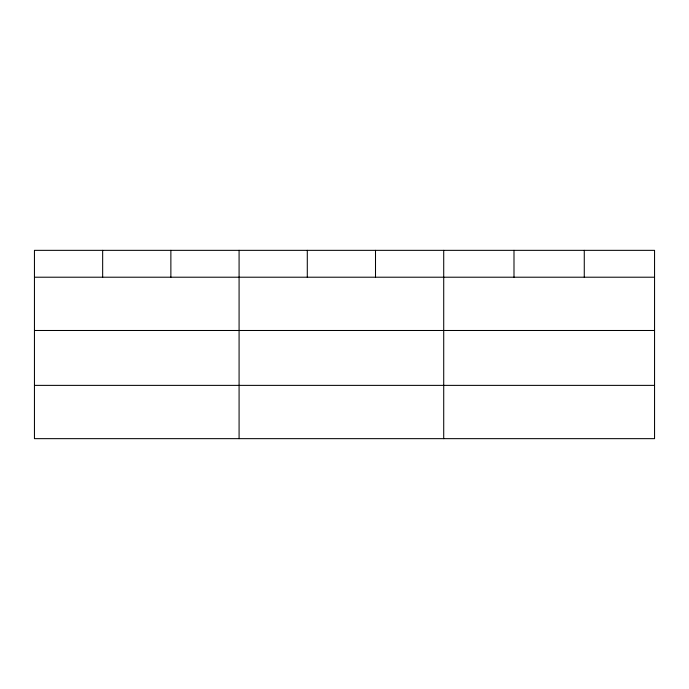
<?xml version="1.0" encoding="UTF-8"?>
<svg xmlns="http://www.w3.org/2000/svg" width="689" height="689" viewBox="0 0 689 689"><rect width="100%" height="100%" fill="white"/><g stroke="black" fill="none" stroke-linecap="round" stroke-linejoin="round"><path stroke-width="1.03" d="M654.55 330.487L654.55 250.348L34.45 250.348L34.45 438.652L654.55 438.652L654.55 330.487L34.45 330.487M34.45 277.211L654.55 277.211M34.45 385.375L654.55 385.375M584.272 250.348L584.272 277.211M513.994 250.348L513.994 277.211M443.716 250.348L443.716 438.652M375.505 250.348L375.505 277.211M307.294 250.348L307.294 277.211M239.083 250.348L239.083 438.652M170.872 250.348L170.872 277.211M102.661 250.348L102.661 277.211"/></g></svg>
